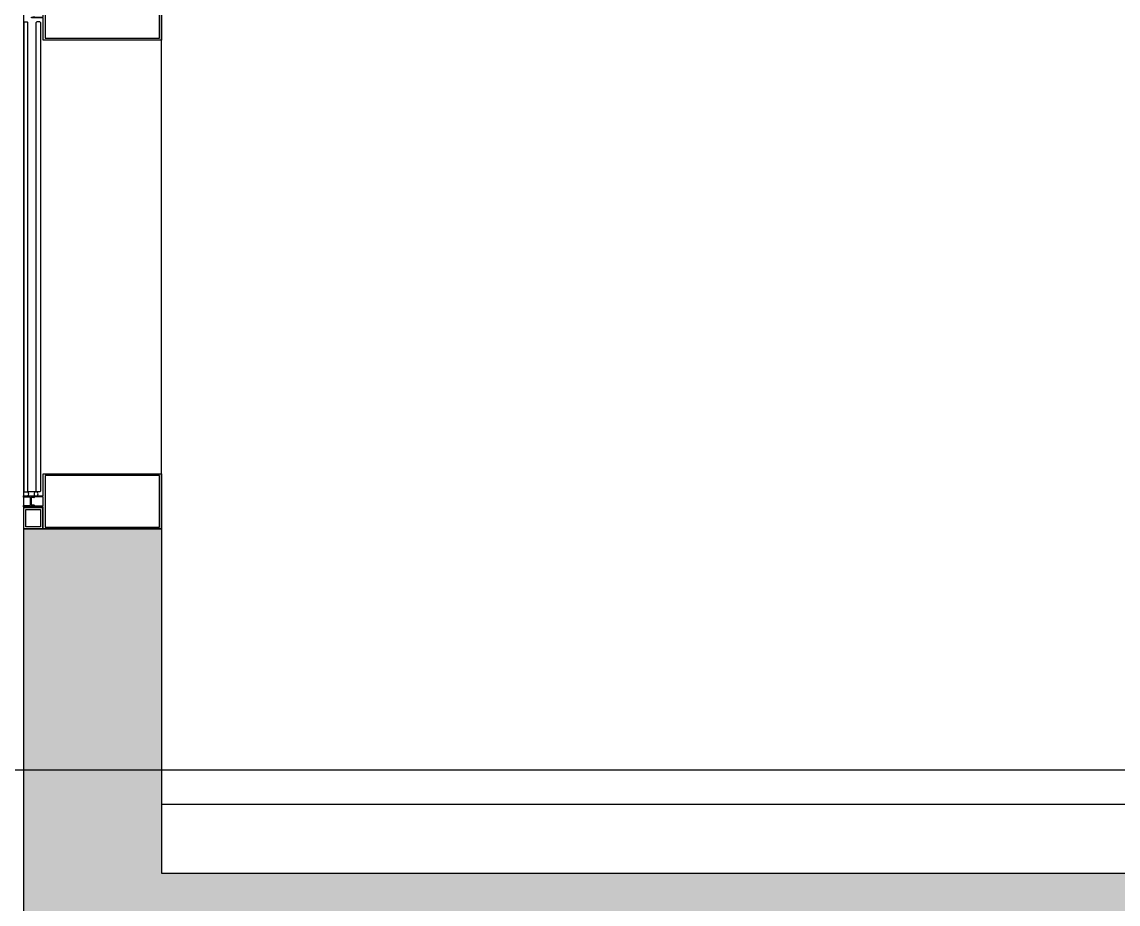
# Model space of a CAD drawing. Extents: x 1980812 to 2578970, y -669191 to 284498.
# Drawn here: x 2538766 to 2540358, y -276685 to -275404 of the extents above; entities that cross this region are included whole.
import ezdxf

# ---------------------------------------------------------------- set-up
doc = ezdxf.new("R2010")
doc.units = 0
doc.header["$LTSCALE"] = 1000
doc.header["$MEASUREMENT"] = 0
doc.linetypes.add('DOTE', pattern=[2.42, 2, -0.2, 0.02, -0.2])
for name, color, linetype in [('A-SECT-MCUT', 1, 'Continuous'), ('A-SECT-MCUT-FINE', 137, 'Continuous'), ('dote', 1, 'DOTE'), ('SPACE_HATCH', 8, 'Continuous'), ('WALL', 4, 'Continuous'), ('WINDOW', 2, 'Continuous'), ('空线', 3, 'Continuous'), ('面层', 31, 'Continuous')]:
    doc.layers.add(name, color=color, linetype=linetype)

# ---------------------------------------------------------------- blocks, each defined once
blk = doc.blocks.new('pou1')
at = {"layer": 'SPACE_HATCH'}
h = blk.add_hatch(color=256, dxfattribs=at)
h.dxf.hatch_style = 1
h.paths.add_polyline_path([(18500, -250), (14577.7, -250), (10600, -250), (10600, -1350), (10100, -1350), (10100, -250), (3300, -250), (3300, -900), (2900, -900), (2900, -250), (50, -250), (50, -900), (-200, -900), (-200, -700), (-200, 250), (-200, 350), (0, 350), (0, -150), (14577.7, -150), (28900, -150), (28900, 350), (29100, 350), (29100, 250), (29100, -700), (29100, -900), (28850, -900), (28850, -250), (26600, -250), (26600, -900), (26200, -900), (26200, -250), (19000, -250), (19000, -1350), (18500, -1350)])
at = {"layer": 'WALL'}
for p, q in [((28900, 350, 0), (28900, -150, 0)), ((29100, 350, 0), (28900, 350, 0)), ((29100, -700, 0), (29100, 350, 0)), ((28900, -150, 0), (14577.7, -150, 0))]:
    blk.add_line(p, q, dxfattribs=at)
at = {"layer": '面层'}
for p, q in [((28900, 0, 0), (14577.7, 0, 0)), ((28900, -50, 0), (14577.7, -50, 0))]:
    blk.add_line(p, q, dxfattribs=at)
blk = doc.blocks.new('pm5')
at = {"layer": 'A-SECT-MCUT', "elevation": 0}
for points in [[(28900, -2900), (28900, -2940), (29035.6, -2940), (29072, -2940), (29072, -2907.8), (29088.7, -2907.8), (29088.7, -2906.9), (29085.2, -2906), (29084.7, -2906.6), (29072, -2906.6), (29072, -2900), (29072, -2893.5), (29084.7, -2893.5), (29085.2, -2894), (29088.7, -2893.1), (29088.7, -2892.3), (29072, -2892.3), (29072, -2860), (29035.6, -2860), (28900, -2860)], [(29069, -2937.5), (28903, -2937.5), (28903, -2900), (28903, -2862.5), (29069, -2862.5)], [(28900, -3610), (28900, -3650), (29035.6, -3650), (29072, -3650), (29072, -3617.8), (29088.7, -3617.8), (29088.7, -3616.9), (29085.2, -3616), (29084.7, -3616.6), (29072, -3616.6), (29072, -3610), (29072, -3603.5), (29084.7, -3603.5), (29085.2, -3604), (29088.7, -3603.1), (29088.7, -3602.3), (29072, -3602.3), (29072, -3570), (29035.6, -3570), (28900, -3570)], [(29069, -3647.5), (28903, -3647.5), (28903, -3610), (28903, -3572.5), (29069, -3572.5)], [(29089.3, -3615.3), (29085.5, -3615), (29084.6, -3616.1), (29085.2, -3616.6), (29085.7, -3616), (29089.3, -3616.9), (29089.3, -3617.8), (29100.5, -3617.8), (29100.5, -3616.3), (29090.5, -3616.3), (29090.5, -3603.8), (29100.5, -3603.8), (29100.5, -3602.3), (29089.3, -3602.3), (29089.3, -3603.1), (29085.7, -3604), (29085.2, -3603.5), (29084.6, -3603.9), (29085.5, -3605), (29089.3, -3604.7)], [(29100, -3618.8), (29073, -3618.8), (29073, -3650), (29100, -3650)], [(29097, -3621.7), (29076, -3621.7), (29076, -3647), (29097, -3647)]]:
    blk.add_lwpolyline(points, close=True, dxfattribs=at)
at = {"layer": 'A-SECT-MCUT-FINE'}
for p, q in [((28900, -3650, 0), (28900, -1456.6, 0)), ((29081, -3596.3, 0), (29095, -3596.3, 0))]:
    blk.add_line(p, q, dxfattribs=at)
blk.add_circle((29082.2, -3599.3, 0), 2.98, dxfattribs=at)
blk.add_arc((29098.8, -3598.8, 0), 5.39, 152.0817, 219.4318, dxfattribs=at)
at = {"layer": 'WINDOW'}
for p, q in [((29076, -2914.7, 0), (29077, -2913.7, 0)), ((29076, -2914.7, 0), (29076, -3595.3, 0)), ((29077, -2913.7, 0), (29081, -2913.7, 0)), ((29081, -2913.7, 0), (29082, -2914.7, 0)), ((29082, -3595.3, 0), (29082, -2914.7, 0)), ((29095, -2913.7, 0), (29094, -2914.7, 0)), ((29094, -3595.3, 0), (29094, -2914.7, 0)), ((29099, -2913.7, 0), (29095, -2913.7, 0)), ((29100, -2914.7, 0), (29099, -2913.7, 0)), ((29100, -2914.7, 0), (29100, -3595.3, 0)), ((29076, -3595.3, 0), (29077, -3596.3, 0)), ((29077, -3596.3, 0), (29081, -3596.3, 0)), ((29081, -3596.3, 0), (29082, -3595.3, 0)), ((29095, -3596.3, 0), (29094, -3595.3, 0)), ((29099, -3596.3, 0), (29095, -3596.3, 0)), ((29100, -3595.3, 0), (29099, -3596.3, 0))]:
    blk.add_line(p, q, dxfattribs=at)

msp = doc.modelspace()

# ---------------------------------------------------------------- linework, layer by layer
at = {"layer": 'dote'}
for p, q in [((2538768.4, -317274.3, 0), (2538768.4, -255997.6, 0)), ((2537150.5, -276490.4, 0), (2570533, -276490.4, 0))]:
    msp.add_line(p, q, dxfattribs=at)

# ---------------------------------------------------------------- block references
at = {"layer": '空线', "xscale": -1, "rotation": 359.9999999999997}
for name, p in [('pm5', (2567868.4, -272490.4, 0)), ('pou1', (2567868.4, -276490.4, 0))]:
    msp.add_blockref(name, p, dxfattribs=at)

doc.saveas('drawing.dxf')
